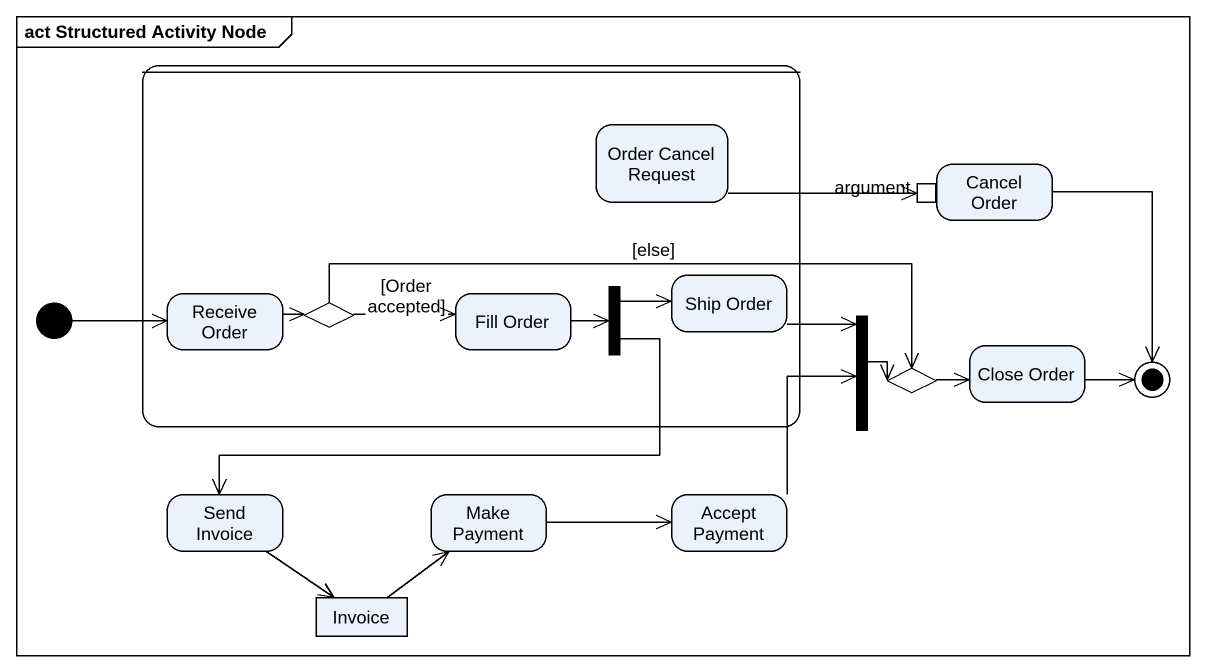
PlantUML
@startuml
mainframe act Structured Activity Node
hide empty description
state " " as state1 {
  state "Order Cancel Request" as Order_Cancel_Request
  state "Receive Order" as Receive_Order
  state "Fill Order" as Fill_Order
  state fork1 <<fork>>
  state "Ship Order" as Ship_Order
  state choice1 <<choice>>
}
state "Cancel Order" as Cancel_Order {
  state argument <<inputPin>>
}
state initial1 <<start>>
state fork2 <<join>>
state choice2 <<choice>>
state "Close Order" as Close_Order
state "Send Invoice" as Send_Invoice
state "Make Payment" as Make_Payment
state "Accept Payment" as Accept_Payment
state Invoice <<object>>
Order_Cancel_Request -right-> argument
Receive_Order -right-> choice1
Fill_Order -right-> fork1
fork1 -right-> Ship_Order
fork1 -left-> Send_Invoice
Ship_Order -right-> fork2
initial1 -right-> Receive_Order
choice1 -right-> Fill_Order : [Order accepted]
choice1 -right-> choice2 : [else]
fork2 -right-> choice2
choice2 -right-> Close_Order
Send_Invoice --> Invoice
Make_Payment -right-> Accept_Payment
Accept_Payment -up-> fork2
Invoice -up-> Make_Payment
Cancel_Order --> [*]
Close_Order -right-> [*]
@enduml
